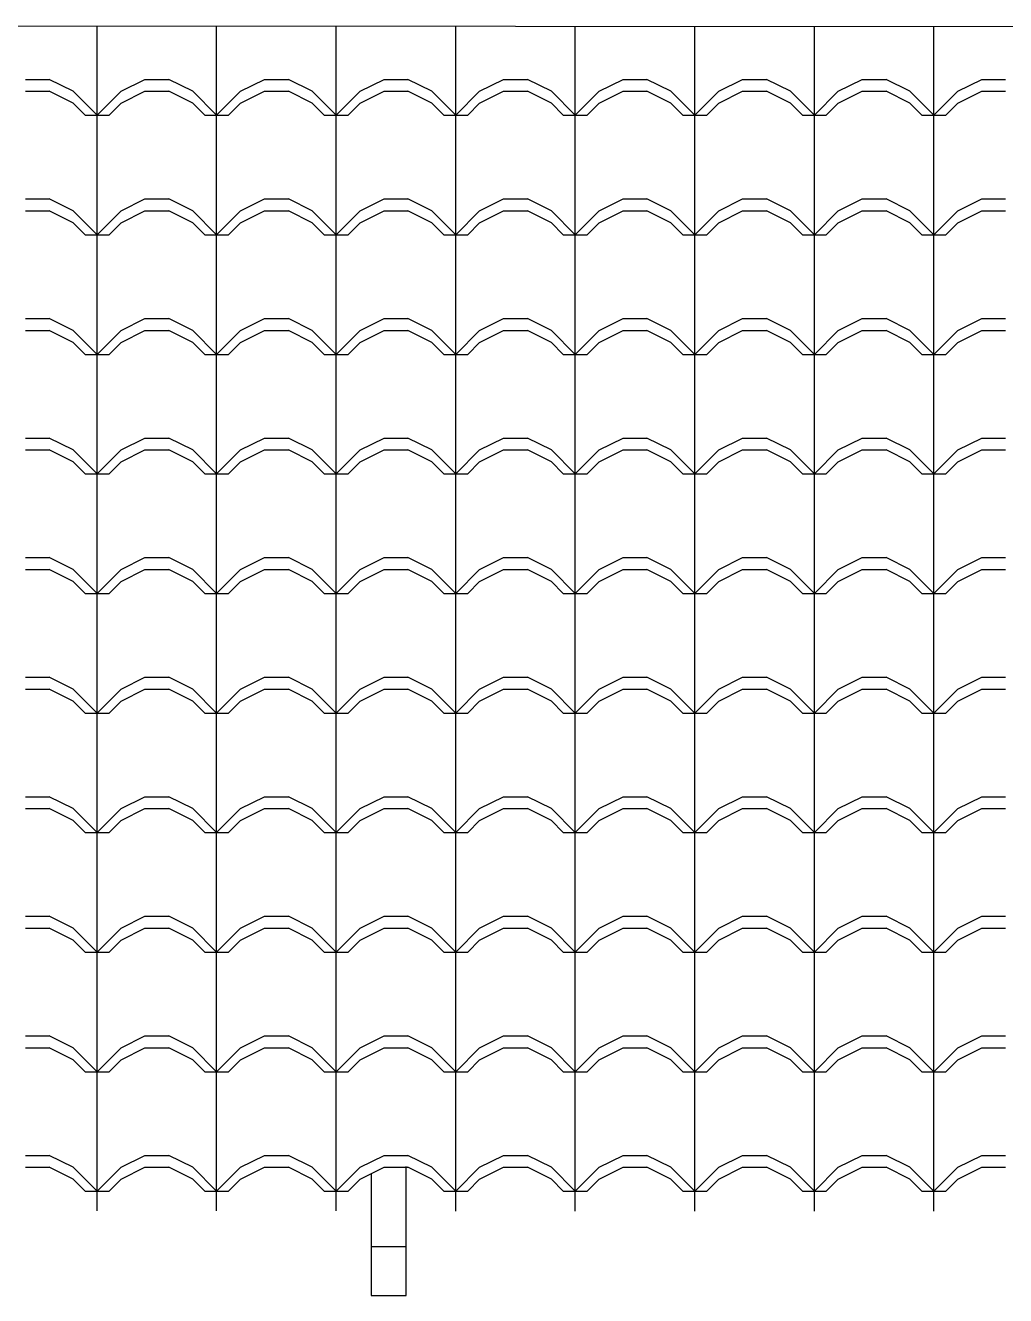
# Model space of a CAD drawing. Extents: x -6702 to 814, y 5971 to 8281.
# Drawn here: x -1442.5 to -1303.1, y 7928.7 to 8109.3 of the extents above; entities that cross this region are included whole.
import ezdxf

# ---------------------------------------------------------------- set-up
doc = ezdxf.new("R2010")
doc.units = 0
doc.header["$LTSCALE"] = 30
doc.header["$MEASUREMENT"] = 0
doc.layers.add('COTA', color=1, linetype='CONTINUOUS')
doc.layers.add('PAREDE', color=6, linetype='CONTINUOUS')

msp = doc.modelspace()

# ---------------------------------------------------------------- linework, layer by layer
at = {"layer": 'COTA'}
for p, q in [((-1158.742, 8109.016), (-1707.056, 8109.288)), ((-1432.28, 8096.517), (-1432.28, 8109.152)), ((-1415.28, 8096.517), (-1415.28, 8109.143)), ((-1398.28, 8096.517), (-1398.28, 8109.135)), ((-1381.28, 8096.517), (-1381.28, 8109.126)), ((-1364.28, 8096.517), (-1364.28, 8109.118)), ((-1347.28, 8096.517), (-1347.28, 8109.109)), ((-1330.28, 8096.517), (-1330.28, 8109.101)), ((-1313.28, 8096.517), (-1313.28, 8109.093)), ((-1442.48, 8101.617), (-1439.08, 8101.617)), ((-1435.68, 8099.917), (-1439.08, 8101.617)), ((-1428.88, 8099.917), (-1425.48, 8101.617)), ((-1425.48, 8101.617), (-1422.08, 8101.617)), ((-1418.68, 8099.917), (-1422.08, 8101.617)), ((-1411.88, 8099.917), (-1408.48, 8101.617)), ((-1408.48, 8101.617), (-1405.08, 8101.617)), ((-1401.68, 8099.917), (-1405.08, 8101.617)), ((-1394.88, 8099.917), (-1391.48, 8101.617)), ((-1391.48, 8101.617), (-1388.08, 8101.617)), ((-1384.68, 8099.917), (-1388.08, 8101.617)), ((-1377.88, 8099.917), (-1374.48, 8101.617)), ((-1374.48, 8101.617), (-1371.08, 8101.617)), ((-1367.68, 8099.917), (-1371.08, 8101.617)), ((-1360.88, 8099.917), (-1357.48, 8101.617)), ((-1357.48, 8101.617), (-1354.08, 8101.617)), ((-1350.68, 8099.917), (-1354.08, 8101.617)), ((-1343.88, 8099.917), (-1340.48, 8101.617)), ((-1340.48, 8101.617), (-1337.08, 8101.617)), ((-1333.68, 8099.917), (-1337.08, 8101.617)), ((-1326.88, 8099.917), (-1323.48, 8101.617)), ((-1323.48, 8101.617), (-1320.08, 8101.617)), ((-1316.68, 8099.917), (-1320.08, 8101.617)), ((-1309.88, 8099.917), (-1306.48, 8101.617)), ((-1306.48, 8101.617), (-1303.08, 8101.617)), ((-1442.48, 8099.917), (-1439.08, 8099.917)), ((-1435.68, 8098.217), (-1439.08, 8099.917)), ((-1432.28, 8096.517), (-1435.68, 8099.917)), ((-1432.28, 8096.517), (-1428.88, 8099.917)), ((-1428.88, 8098.217), (-1425.48, 8099.917)), ((-1425.48, 8099.917), (-1422.08, 8099.917)), ((-1418.68, 8098.217), (-1422.08, 8099.917)), ((-1415.28, 8096.517), (-1418.68, 8099.917)), ((-1415.28, 8096.517), (-1411.88, 8099.917)), ((-1411.88, 8098.217), (-1408.48, 8099.917)), ((-1408.48, 8099.917), (-1405.08, 8099.917)), ((-1401.68, 8098.217), (-1405.08, 8099.917)), ((-1398.28, 8096.517), (-1401.68, 8099.917)), ((-1398.28, 8096.517), (-1394.88, 8099.917)), ((-1394.88, 8098.217), (-1391.48, 8099.917)), ((-1391.48, 8099.917), (-1388.08, 8099.917)), ((-1384.68, 8098.217), (-1388.08, 8099.917)), ((-1381.28, 8096.517), (-1384.68, 8099.917)), ((-1381.28, 8096.517), (-1377.88, 8099.917)), ((-1377.88, 8098.217), (-1374.48, 8099.917)), ((-1374.48, 8099.917), (-1371.08, 8099.917)), ((-1367.68, 8098.217), (-1371.08, 8099.917)), ((-1364.28, 8096.517), (-1367.68, 8099.917)), ((-1364.28, 8096.517), (-1360.88, 8099.917)), ((-1360.88, 8098.217), (-1357.48, 8099.917)), ((-1357.48, 8099.917), (-1354.08, 8099.917)), ((-1350.68, 8098.217), (-1354.08, 8099.917)), ((-1347.28, 8096.517), (-1350.68, 8099.917)), ((-1347.28, 8096.517), (-1343.88, 8099.917)), ((-1343.88, 8098.217), (-1340.48, 8099.917)), ((-1340.48, 8099.917), (-1337.08, 8099.917)), ((-1333.68, 8098.217), (-1337.08, 8099.917)), ((-1330.28, 8096.517), (-1333.68, 8099.917)), ((-1330.28, 8096.517), (-1326.88, 8099.917)), ((-1326.88, 8098.217), (-1323.48, 8099.917)), ((-1323.48, 8099.917), (-1320.08, 8099.917)), ((-1316.68, 8098.217), (-1320.08, 8099.917)), ((-1313.28, 8096.517), (-1316.68, 8099.917)), ((-1313.28, 8096.517), (-1309.88, 8099.917)), ((-1309.88, 8098.217), (-1306.48, 8099.917)), ((-1306.48, 8099.917), (-1303.08, 8099.917)), ((-1433.98, 8096.517), (-1435.68, 8098.217)), ((-1430.58, 8096.517), (-1428.88, 8098.217)), ((-1416.98, 8096.517), (-1418.68, 8098.217)), ((-1413.58, 8096.517), (-1411.88, 8098.217)), ((-1399.98, 8096.517), (-1401.68, 8098.217)), ((-1396.58, 8096.517), (-1394.88, 8098.217)), ((-1382.98, 8096.517), (-1384.68, 8098.217)), ((-1379.58, 8096.517), (-1377.88, 8098.217)), ((-1365.98, 8096.517), (-1367.68, 8098.217)), ((-1362.58, 8096.517), (-1360.88, 8098.217)), ((-1348.98, 8096.517), (-1350.68, 8098.217)), ((-1345.58, 8096.517), (-1343.88, 8098.217)), ((-1331.98, 8096.517), (-1333.68, 8098.217)), ((-1328.58, 8096.517), (-1326.88, 8098.217)), ((-1314.98, 8096.517), (-1316.68, 8098.217)), ((-1311.58, 8096.517), (-1309.88, 8098.217)), ((-1433.98, 8096.517), (-1430.58, 8096.517)), ((-1432.28, 8079.517), (-1432.28, 8096.517)), ((-1416.98, 8096.517), (-1413.58, 8096.517)), ((-1415.28, 8079.517), (-1415.28, 8096.517)), ((-1399.98, 8096.517), (-1396.58, 8096.517)), ((-1398.28, 8079.517), (-1398.28, 8096.517)), ((-1382.98, 8096.517), (-1379.58, 8096.517)), ((-1381.28, 8079.517), (-1381.28, 8096.517)), ((-1365.98, 8096.517), (-1362.58, 8096.517)), ((-1364.28, 8079.517), (-1364.28, 8096.517)), ((-1348.98, 8096.517), (-1345.58, 8096.517)), ((-1347.28, 8079.517), (-1347.28, 8096.517)), ((-1331.98, 8096.517), (-1328.58, 8096.517)), ((-1330.28, 8079.517), (-1330.28, 8096.517)), ((-1314.98, 8096.517), (-1311.58, 8096.517)), ((-1313.28, 8079.517), (-1313.28, 8096.517)), ((-1442.48, 8084.617), (-1439.08, 8084.617)), ((-1435.68, 8082.917), (-1439.08, 8084.617)), ((-1428.88, 8082.917), (-1425.48, 8084.617)), ((-1425.48, 8084.617), (-1422.08, 8084.617)), ((-1418.68, 8082.917), (-1422.08, 8084.617)), ((-1411.88, 8082.917), (-1408.48, 8084.617)), ((-1408.48, 8084.617), (-1405.08, 8084.617)), ((-1401.68, 8082.917), (-1405.08, 8084.617)), ((-1394.88, 8082.917), (-1391.48, 8084.617)), ((-1391.48, 8084.617), (-1388.08, 8084.617)), ((-1384.68, 8082.917), (-1388.08, 8084.617)), ((-1377.88, 8082.917), (-1374.48, 8084.617)), ((-1374.48, 8084.617), (-1371.08, 8084.617)), ((-1367.68, 8082.917), (-1371.08, 8084.617)), ((-1360.88, 8082.917), (-1357.48, 8084.617)), ((-1357.48, 8084.617), (-1354.08, 8084.617)), ((-1350.68, 8082.917), (-1354.08, 8084.617)), ((-1343.88, 8082.917), (-1340.48, 8084.617)), ((-1340.48, 8084.617), (-1337.08, 8084.617)), ((-1333.68, 8082.917), (-1337.08, 8084.617)), ((-1326.88, 8082.917), (-1323.48, 8084.617)), ((-1323.48, 8084.617), (-1320.08, 8084.617)), ((-1316.68, 8082.917), (-1320.08, 8084.617)), ((-1309.88, 8082.917), (-1306.48, 8084.617)), ((-1306.48, 8084.617), (-1303.08, 8084.617)), ((-1442.48, 8082.917), (-1439.08, 8082.917)), ((-1435.68, 8081.217), (-1439.08, 8082.917)), ((-1432.28, 8079.517), (-1435.68, 8082.917)), ((-1432.28, 8079.517), (-1428.88, 8082.917)), ((-1428.88, 8081.217), (-1425.48, 8082.917)), ((-1425.48, 8082.917), (-1422.08, 8082.917)), ((-1418.68, 8081.217), (-1422.08, 8082.917)), ((-1415.28, 8079.517), (-1418.68, 8082.917)), ((-1415.28, 8079.517), (-1411.88, 8082.917)), ((-1411.88, 8081.217), (-1408.48, 8082.917)), ((-1408.48, 8082.917), (-1405.08, 8082.917)), ((-1401.68, 8081.217), (-1405.08, 8082.917)), ((-1398.28, 8079.517), (-1401.68, 8082.917)), ((-1398.28, 8079.517), (-1394.88, 8082.917)), ((-1394.88, 8081.217), (-1391.48, 8082.917)), ((-1391.48, 8082.917), (-1388.08, 8082.917)), ((-1384.68, 8081.217), (-1388.08, 8082.917)), ((-1381.28, 8079.517), (-1384.68, 8082.917)), ((-1381.28, 8079.517), (-1377.88, 8082.917)), ((-1377.88, 8081.217), (-1374.48, 8082.917)), ((-1374.48, 8082.917), (-1371.08, 8082.917)), ((-1367.68, 8081.217), (-1371.08, 8082.917)), ((-1364.28, 8079.517), (-1367.68, 8082.917)), ((-1364.28, 8079.517), (-1360.88, 8082.917)), ((-1360.88, 8081.217), (-1357.48, 8082.917)), ((-1357.48, 8082.917), (-1354.08, 8082.917)), ((-1350.68, 8081.217), (-1354.08, 8082.917)), ((-1347.28, 8079.517), (-1350.68, 8082.917)), ((-1347.28, 8079.517), (-1343.88, 8082.917)), ((-1343.88, 8081.217), (-1340.48, 8082.917)), ((-1340.48, 8082.917), (-1337.08, 8082.917)), ((-1333.68, 8081.217), (-1337.08, 8082.917)), ((-1330.28, 8079.517), (-1333.68, 8082.917)), ((-1330.28, 8079.517), (-1326.88, 8082.917)), ((-1326.88, 8081.217), (-1323.48, 8082.917)), ((-1323.48, 8082.917), (-1320.08, 8082.917)), ((-1316.68, 8081.217), (-1320.08, 8082.917)), ((-1313.28, 8079.517), (-1316.68, 8082.917)), ((-1313.28, 8079.517), (-1309.88, 8082.917)), ((-1309.88, 8081.217), (-1306.48, 8082.917)), ((-1306.48, 8082.917), (-1303.08, 8082.917)), ((-1433.98, 8079.517), (-1435.68, 8081.217)), ((-1430.58, 8079.517), (-1428.88, 8081.217)), ((-1416.98, 8079.517), (-1418.68, 8081.217)), ((-1413.58, 8079.517), (-1411.88, 8081.217)), ((-1399.98, 8079.517), (-1401.68, 8081.217)), ((-1396.58, 8079.517), (-1394.88, 8081.217)), ((-1382.98, 8079.517), (-1384.68, 8081.217)), ((-1379.58, 8079.517), (-1377.88, 8081.217)), ((-1365.98, 8079.517), (-1367.68, 8081.217)), ((-1362.58, 8079.517), (-1360.88, 8081.217)), ((-1348.98, 8079.517), (-1350.68, 8081.217)), ((-1345.58, 8079.517), (-1343.88, 8081.217)), ((-1331.98, 8079.517), (-1333.68, 8081.217)), ((-1328.58, 8079.517), (-1326.88, 8081.217)), ((-1314.98, 8079.517), (-1316.68, 8081.217)), ((-1311.58, 8079.517), (-1309.88, 8081.217)), ((-1433.98, 8079.517), (-1430.58, 8079.517)), ((-1432.28, 8062.517), (-1432.28, 8079.517)), ((-1416.98, 8079.517), (-1413.58, 8079.517)), ((-1415.28, 8062.517), (-1415.28, 8079.517)), ((-1399.98, 8079.517), (-1396.58, 8079.517)), ((-1398.28, 8062.517), (-1398.28, 8079.517)), ((-1382.98, 8079.517), (-1379.58, 8079.517)), ((-1381.28, 8062.517), (-1381.28, 8079.517)), ((-1365.98, 8079.517), (-1362.58, 8079.517)), ((-1364.28, 8062.517), (-1364.28, 8079.517)), ((-1348.98, 8079.517), (-1345.58, 8079.517)), ((-1347.28, 8062.517), (-1347.28, 8079.517)), ((-1331.98, 8079.517), (-1328.58, 8079.517)), ((-1330.28, 8062.517), (-1330.28, 8079.517)), ((-1314.98, 8079.517), (-1311.58, 8079.517)), ((-1313.28, 8062.517), (-1313.28, 8079.517)), ((-1442.48, 8067.617), (-1439.08, 8067.617)), ((-1435.68, 8065.917), (-1439.08, 8067.617)), ((-1428.88, 8065.917), (-1425.48, 8067.617)), ((-1425.48, 8067.617), (-1422.08, 8067.617)), ((-1418.68, 8065.917), (-1422.08, 8067.617)), ((-1411.88, 8065.917), (-1408.48, 8067.617)), ((-1408.48, 8067.617), (-1405.08, 8067.617)), ((-1401.68, 8065.917), (-1405.08, 8067.617)), ((-1394.88, 8065.917), (-1391.48, 8067.617)), ((-1391.48, 8067.617), (-1388.08, 8067.617)), ((-1384.68, 8065.917), (-1388.08, 8067.617)), ((-1377.88, 8065.917), (-1374.48, 8067.617)), ((-1374.48, 8067.617), (-1371.08, 8067.617)), ((-1367.68, 8065.917), (-1371.08, 8067.617)), ((-1360.88, 8065.917), (-1357.48, 8067.617)), ((-1357.48, 8067.617), (-1354.08, 8067.617)), ((-1350.68, 8065.917), (-1354.08, 8067.617)), ((-1343.88, 8065.917), (-1340.48, 8067.617)), ((-1340.48, 8067.617), (-1337.08, 8067.617)), ((-1333.68, 8065.917), (-1337.08, 8067.617)), ((-1326.88, 8065.917), (-1323.48, 8067.617)), ((-1323.48, 8067.617), (-1320.08, 8067.617)), ((-1316.68, 8065.917), (-1320.08, 8067.617)), ((-1309.88, 8065.917), (-1306.48, 8067.617)), ((-1306.48, 8067.617), (-1303.08, 8067.617)), ((-1442.48, 8065.917), (-1439.08, 8065.917)), ((-1435.68, 8064.217), (-1439.08, 8065.917)), ((-1432.28, 8062.517), (-1435.68, 8065.917)), ((-1432.28, 8062.517), (-1428.88, 8065.917)), ((-1428.88, 8064.217), (-1425.48, 8065.917)), ((-1425.48, 8065.917), (-1422.08, 8065.917)), ((-1418.68, 8064.217), (-1422.08, 8065.917)), ((-1415.28, 8062.517), (-1418.68, 8065.917)), ((-1415.28, 8062.517), (-1411.88, 8065.917)), ((-1411.88, 8064.217), (-1408.48, 8065.917)), ((-1408.48, 8065.917), (-1405.08, 8065.917)), ((-1401.68, 8064.217), (-1405.08, 8065.917)), ((-1398.28, 8062.517), (-1401.68, 8065.917)), ((-1398.28, 8062.517), (-1394.88, 8065.917)), ((-1394.88, 8064.217), (-1391.48, 8065.917)), ((-1391.48, 8065.917), (-1388.08, 8065.917)), ((-1384.68, 8064.217), (-1388.08, 8065.917)), ((-1381.28, 8062.517), (-1384.68, 8065.917)), ((-1381.28, 8062.517), (-1377.88, 8065.917)), ((-1377.88, 8064.217), (-1374.48, 8065.917)), ((-1374.48, 8065.917), (-1371.08, 8065.917)), ((-1367.68, 8064.217), (-1371.08, 8065.917)), ((-1364.28, 8062.517), (-1367.68, 8065.917)), ((-1364.28, 8062.517), (-1360.88, 8065.917)), ((-1360.88, 8064.217), (-1357.48, 8065.917)), ((-1357.48, 8065.917), (-1354.08, 8065.917)), ((-1350.68, 8064.217), (-1354.08, 8065.917)), ((-1347.28, 8062.517), (-1350.68, 8065.917)), ((-1347.28, 8062.517), (-1343.88, 8065.917)), ((-1343.88, 8064.217), (-1340.48, 8065.917)), ((-1340.48, 8065.917), (-1337.08, 8065.917)), ((-1333.68, 8064.217), (-1337.08, 8065.917)), ((-1330.28, 8062.517), (-1333.68, 8065.917)), ((-1330.28, 8062.517), (-1326.88, 8065.917)), ((-1326.88, 8064.217), (-1323.48, 8065.917)), ((-1323.48, 8065.917), (-1320.08, 8065.917)), ((-1316.68, 8064.217), (-1320.08, 8065.917)), ((-1313.28, 8062.517), (-1316.68, 8065.917)), ((-1313.28, 8062.517), (-1309.88, 8065.917)), ((-1309.88, 8064.217), (-1306.48, 8065.917)), ((-1306.48, 8065.917), (-1303.08, 8065.917)), ((-1433.98, 8062.517), (-1435.68, 8064.217)), ((-1433.98, 8062.517), (-1430.58, 8062.517)), ((-1432.28, 8045.517), (-1432.28, 8062.517)), ((-1430.58, 8062.517), (-1428.88, 8064.217)), ((-1416.98, 8062.517), (-1418.68, 8064.217)), ((-1416.98, 8062.517), (-1413.58, 8062.517)), ((-1415.28, 8045.517), (-1415.28, 8062.517)), ((-1413.58, 8062.517), (-1411.88, 8064.217)), ((-1399.98, 8062.517), (-1401.68, 8064.217)), ((-1399.98, 8062.517), (-1396.58, 8062.517)), ((-1398.28, 8045.517), (-1398.28, 8062.517)), ((-1396.58, 8062.517), (-1394.88, 8064.217)), ((-1382.98, 8062.517), (-1384.68, 8064.217)), ((-1382.98, 8062.517), (-1379.58, 8062.517)), ((-1381.28, 8045.517), (-1381.28, 8062.517)), ((-1379.58, 8062.517), (-1377.88, 8064.217)), ((-1365.98, 8062.517), (-1367.68, 8064.217)), ((-1365.98, 8062.517), (-1362.58, 8062.517)), ((-1364.28, 8045.517), (-1364.28, 8062.517)), ((-1362.58, 8062.517), (-1360.88, 8064.217)), ((-1348.98, 8062.517), (-1350.68, 8064.217)), ((-1348.98, 8062.517), (-1345.58, 8062.517)), ((-1347.28, 8045.517), (-1347.28, 8062.517)), ((-1345.58, 8062.517), (-1343.88, 8064.217)), ((-1331.98, 8062.517), (-1333.68, 8064.217)), ((-1331.98, 8062.517), (-1328.58, 8062.517)), ((-1330.28, 8045.517), (-1330.28, 8062.517)), ((-1328.58, 8062.517), (-1326.88, 8064.217)), ((-1314.98, 8062.517), (-1316.68, 8064.217)), ((-1314.98, 8062.517), (-1311.58, 8062.517)), ((-1313.28, 8045.517), (-1313.28, 8062.517)), ((-1311.58, 8062.517), (-1309.88, 8064.217)), ((-1442.48, 8050.617), (-1439.08, 8050.617)), ((-1435.68, 8048.917), (-1439.08, 8050.617)), ((-1428.88, 8048.917), (-1425.48, 8050.617)), ((-1425.48, 8050.617), (-1422.08, 8050.617)), ((-1418.68, 8048.917), (-1422.08, 8050.617)), ((-1411.88, 8048.917), (-1408.48, 8050.617)), ((-1408.48, 8050.617), (-1405.08, 8050.617)), ((-1401.68, 8048.917), (-1405.08, 8050.617)), ((-1394.88, 8048.917), (-1391.48, 8050.617)), ((-1391.48, 8050.617), (-1388.08, 8050.617)), ((-1384.68, 8048.917), (-1388.08, 8050.617)), ((-1377.88, 8048.917), (-1374.48, 8050.617)), ((-1374.48, 8050.617), (-1371.08, 8050.617)), ((-1367.68, 8048.917), (-1371.08, 8050.617)), ((-1360.88, 8048.917), (-1357.48, 8050.617)), ((-1357.48, 8050.617), (-1354.08, 8050.617)), ((-1350.68, 8048.917), (-1354.08, 8050.617)), ((-1343.88, 8048.917), (-1340.48, 8050.617)), ((-1340.48, 8050.617), (-1337.08, 8050.617)), ((-1333.68, 8048.917), (-1337.08, 8050.617)), ((-1326.88, 8048.917), (-1323.48, 8050.617)), ((-1323.48, 8050.617), (-1320.08, 8050.617)), ((-1316.68, 8048.917), (-1320.08, 8050.617)), ((-1309.88, 8048.917), (-1306.48, 8050.617)), ((-1306.48, 8050.617), (-1303.08, 8050.617)), ((-1442.48, 8048.917), (-1439.08, 8048.917)), ((-1435.68, 8047.217), (-1439.08, 8048.917)), ((-1432.28, 8045.517), (-1435.68, 8048.917)), ((-1432.28, 8045.517), (-1428.88, 8048.917)), ((-1428.88, 8047.217), (-1425.48, 8048.917)), ((-1425.48, 8048.917), (-1422.08, 8048.917)), ((-1418.68, 8047.217), (-1422.08, 8048.917)), ((-1415.28, 8045.517), (-1418.68, 8048.917)), ((-1415.28, 8045.517), (-1411.88, 8048.917)), ((-1411.88, 8047.217), (-1408.48, 8048.917)), ((-1408.48, 8048.917), (-1405.08, 8048.917)), ((-1401.68, 8047.217), (-1405.08, 8048.917)), ((-1398.28, 8045.517), (-1401.68, 8048.917)), ((-1398.28, 8045.517), (-1394.88, 8048.917)), ((-1394.88, 8047.217), (-1391.48, 8048.917)), ((-1391.48, 8048.917), (-1388.08, 8048.917)), ((-1384.68, 8047.217), (-1388.08, 8048.917)), ((-1381.28, 8045.517), (-1384.68, 8048.917)), ((-1381.28, 8045.517), (-1377.88, 8048.917)), ((-1377.88, 8047.217), (-1374.48, 8048.917)), ((-1374.48, 8048.917), (-1371.08, 8048.917)), ((-1367.68, 8047.217), (-1371.08, 8048.917)), ((-1364.28, 8045.517), (-1367.68, 8048.917)), ((-1364.28, 8045.517), (-1360.88, 8048.917)), ((-1360.88, 8047.217), (-1357.48, 8048.917)), ((-1357.48, 8048.917), (-1354.08, 8048.917)), ((-1350.68, 8047.217), (-1354.08, 8048.917)), ((-1347.28, 8045.517), (-1350.68, 8048.917)), ((-1347.28, 8045.517), (-1343.88, 8048.917)), ((-1343.88, 8047.217), (-1340.48, 8048.917)), ((-1340.48, 8048.917), (-1337.08, 8048.917)), ((-1333.68, 8047.217), (-1337.08, 8048.917)), ((-1330.28, 8045.517), (-1333.68, 8048.917)), ((-1330.28, 8045.517), (-1326.88, 8048.917)), ((-1326.88, 8047.217), (-1323.48, 8048.917)), ((-1323.48, 8048.917), (-1320.08, 8048.917)), ((-1316.68, 8047.217), (-1320.08, 8048.917)), ((-1313.28, 8045.517), (-1316.68, 8048.917)), ((-1313.28, 8045.517), (-1309.88, 8048.917)), ((-1309.88, 8047.217), (-1306.48, 8048.917)), ((-1306.48, 8048.917), (-1303.08, 8048.917)), ((-1433.98, 8045.517), (-1435.68, 8047.217)), ((-1430.58, 8045.517), (-1428.88, 8047.217)), ((-1416.98, 8045.517), (-1418.68, 8047.217)), ((-1413.58, 8045.517), (-1411.88, 8047.217)), ((-1399.98, 8045.517), (-1401.68, 8047.217)), ((-1396.58, 8045.517), (-1394.88, 8047.217)), ((-1382.98, 8045.517), (-1384.68, 8047.217)), ((-1379.58, 8045.517), (-1377.88, 8047.217)), ((-1365.98, 8045.517), (-1367.68, 8047.217)), ((-1362.58, 8045.517), (-1360.88, 8047.217)), ((-1348.98, 8045.517), (-1350.68, 8047.217)), ((-1345.58, 8045.517), (-1343.88, 8047.217)), ((-1331.98, 8045.517), (-1333.68, 8047.217)), ((-1328.58, 8045.517), (-1326.88, 8047.217)), ((-1314.98, 8045.517), (-1316.68, 8047.217)), ((-1311.58, 8045.517), (-1309.88, 8047.217)), ((-1433.98, 8045.517), (-1430.58, 8045.517)), ((-1432.28, 8028.517), (-1432.28, 8045.517)), ((-1416.98, 8045.517), (-1413.58, 8045.517)), ((-1415.28, 8028.517), (-1415.28, 8045.517)), ((-1399.98, 8045.517), (-1396.58, 8045.517)), ((-1398.28, 8028.517), (-1398.28, 8045.517)), ((-1382.98, 8045.517), (-1379.58, 8045.517)), ((-1381.28, 8028.517), (-1381.28, 8045.517)), ((-1365.98, 8045.517), (-1362.58, 8045.517)), ((-1364.28, 8028.517), (-1364.28, 8045.517)), ((-1348.98, 8045.517), (-1345.58, 8045.517)), ((-1347.28, 8028.517), (-1347.28, 8045.517)), ((-1331.98, 8045.517), (-1328.58, 8045.517)), ((-1330.28, 8028.517), (-1330.28, 8045.517)), ((-1314.98, 8045.517), (-1311.58, 8045.517)), ((-1313.28, 8028.517), (-1313.28, 8045.517)), ((-1442.48, 8033.617), (-1439.08, 8033.617)), ((-1435.68, 8031.917), (-1439.08, 8033.617)), ((-1428.88, 8031.917), (-1425.48, 8033.617)), ((-1425.48, 8033.617), (-1422.08, 8033.617)), ((-1418.68, 8031.917), (-1422.08, 8033.617)), ((-1411.88, 8031.917), (-1408.48, 8033.617)), ((-1408.48, 8033.617), (-1405.08, 8033.617)), ((-1401.68, 8031.917), (-1405.08, 8033.617)), ((-1394.88, 8031.917), (-1391.48, 8033.617)), ((-1391.48, 8033.617), (-1388.08, 8033.617)), ((-1384.68, 8031.917), (-1388.08, 8033.617)), ((-1377.88, 8031.917), (-1374.48, 8033.617)), ((-1374.48, 8033.617), (-1371.08, 8033.617)), ((-1367.68, 8031.917), (-1371.08, 8033.617)), ((-1360.88, 8031.917), (-1357.48, 8033.617)), ((-1357.48, 8033.617), (-1354.08, 8033.617)), ((-1350.68, 8031.917), (-1354.08, 8033.617)), ((-1343.88, 8031.917), (-1340.48, 8033.617)), ((-1340.48, 8033.617), (-1337.08, 8033.617)), ((-1333.68, 8031.917), (-1337.08, 8033.617)), ((-1326.88, 8031.917), (-1323.48, 8033.617)), ((-1323.48, 8033.617), (-1320.08, 8033.617)), ((-1316.68, 8031.917), (-1320.08, 8033.617)), ((-1309.88, 8031.917), (-1306.48, 8033.617)), ((-1306.48, 8033.617), (-1303.08, 8033.617)), ((-1442.48, 8031.917), (-1439.08, 8031.917)), ((-1435.68, 8030.217), (-1439.08, 8031.917)), ((-1432.28, 8028.517), (-1435.68, 8031.917)), ((-1432.28, 8028.517), (-1428.88, 8031.917)), ((-1428.88, 8030.217), (-1425.48, 8031.917)), ((-1425.48, 8031.917), (-1422.08, 8031.917)), ((-1418.68, 8030.217), (-1422.08, 8031.917)), ((-1415.28, 8028.517), (-1418.68, 8031.917)), ((-1415.28, 8028.517), (-1411.88, 8031.917)), ((-1411.88, 8030.217), (-1408.48, 8031.917)), ((-1408.48, 8031.917), (-1405.08, 8031.917)), ((-1401.68, 8030.217), (-1405.08, 8031.917)), ((-1398.28, 8028.517), (-1401.68, 8031.917)), ((-1398.28, 8028.517), (-1394.88, 8031.917)), ((-1394.88, 8030.217), (-1391.48, 8031.917)), ((-1391.48, 8031.917), (-1388.08, 8031.917)), ((-1384.68, 8030.217), (-1388.08, 8031.917)), ((-1381.28, 8028.517), (-1384.68, 8031.917)), ((-1381.28, 8028.517), (-1377.88, 8031.917)), ((-1377.88, 8030.217), (-1374.48, 8031.917)), ((-1374.48, 8031.917), (-1371.08, 8031.917)), ((-1367.68, 8030.217), (-1371.08, 8031.917)), ((-1364.28, 8028.517), (-1367.68, 8031.917)), ((-1364.28, 8028.517), (-1360.88, 8031.917)), ((-1360.88, 8030.217), (-1357.48, 8031.917)), ((-1357.48, 8031.917), (-1354.08, 8031.917)), ((-1350.68, 8030.217), (-1354.08, 8031.917)), ((-1347.28, 8028.517), (-1350.68, 8031.917)), ((-1347.28, 8028.517), (-1343.88, 8031.917)), ((-1343.88, 8030.217), (-1340.48, 8031.917)), ((-1340.48, 8031.917), (-1337.08, 8031.917)), ((-1333.68, 8030.217), (-1337.08, 8031.917)), ((-1330.28, 8028.517), (-1333.68, 8031.917)), ((-1330.28, 8028.517), (-1326.88, 8031.917)), ((-1326.88, 8030.217), (-1323.48, 8031.917)), ((-1323.48, 8031.917), (-1320.08, 8031.917)), ((-1316.68, 8030.217), (-1320.08, 8031.917)), ((-1313.28, 8028.517), (-1316.68, 8031.917)), ((-1313.28, 8028.517), (-1309.88, 8031.917)), ((-1309.88, 8030.217), (-1306.48, 8031.917)), ((-1306.48, 8031.917), (-1303.08, 8031.917)), ((-1433.98, 8028.517), (-1435.68, 8030.217)), ((-1430.58, 8028.517), (-1428.88, 8030.217)), ((-1416.98, 8028.517), (-1418.68, 8030.217)), ((-1413.58, 8028.517), (-1411.88, 8030.217)), ((-1399.98, 8028.517), (-1401.68, 8030.217)), ((-1396.58, 8028.517), (-1394.88, 8030.217)), ((-1382.98, 8028.517), (-1384.68, 8030.217)), ((-1379.58, 8028.517), (-1377.88, 8030.217)), ((-1365.98, 8028.517), (-1367.68, 8030.217)), ((-1362.58, 8028.517), (-1360.88, 8030.217)), ((-1348.98, 8028.517), (-1350.68, 8030.217)), ((-1345.58, 8028.517), (-1343.88, 8030.217)), ((-1331.98, 8028.517), (-1333.68, 8030.217)), ((-1328.58, 8028.517), (-1326.88, 8030.217)), ((-1314.98, 8028.517), (-1316.68, 8030.217)), ((-1311.58, 8028.517), (-1309.88, 8030.217)), ((-1433.98, 8028.517), (-1430.58, 8028.517)), ((-1432.28, 8011.517), (-1432.28, 8028.517)), ((-1416.98, 8028.517), (-1413.58, 8028.517)), ((-1415.28, 8011.517), (-1415.28, 8028.517)), ((-1399.98, 8028.517), (-1396.58, 8028.517)), ((-1398.28, 8011.517), (-1398.28, 8028.517)), ((-1382.98, 8028.517), (-1379.58, 8028.517)), ((-1381.28, 8011.517), (-1381.28, 8028.517)), ((-1365.98, 8028.517), (-1362.58, 8028.517)), ((-1364.28, 8011.517), (-1364.28, 8028.517)), ((-1348.98, 8028.517), (-1345.58, 8028.517)), ((-1347.28, 8011.517), (-1347.28, 8028.517)), ((-1331.98, 8028.517), (-1328.58, 8028.517)), ((-1330.28, 8011.517), (-1330.28, 8028.517)), ((-1314.98, 8028.517), (-1311.58, 8028.517)), ((-1313.28, 8011.517), (-1313.28, 8028.517)), ((-1442.48, 8016.617), (-1439.08, 8016.617)), ((-1435.68, 8014.917), (-1439.08, 8016.617)), ((-1428.88, 8014.917), (-1425.48, 8016.617)), ((-1425.48, 8016.617), (-1422.08, 8016.617)), ((-1418.68, 8014.917), (-1422.08, 8016.617)), ((-1411.88, 8014.917), (-1408.48, 8016.617)), ((-1408.48, 8016.617), (-1405.08, 8016.617)), ((-1401.68, 8014.917), (-1405.08, 8016.617)), ((-1394.88, 8014.917), (-1391.48, 8016.617)), ((-1391.48, 8016.617), (-1388.08, 8016.617)), ((-1384.68, 8014.917), (-1388.08, 8016.617)), ((-1377.88, 8014.917), (-1374.48, 8016.617)), ((-1374.48, 8016.617), (-1371.08, 8016.617)), ((-1367.68, 8014.917), (-1371.08, 8016.617)), ((-1360.88, 8014.917), (-1357.48, 8016.617)), ((-1357.48, 8016.617), (-1354.08, 8016.617)), ((-1350.68, 8014.917), (-1354.08, 8016.617)), ((-1343.88, 8014.917), (-1340.48, 8016.617)), ((-1340.48, 8016.617), (-1337.08, 8016.617)), ((-1333.68, 8014.917), (-1337.08, 8016.617)), ((-1326.88, 8014.917), (-1323.48, 8016.617)), ((-1323.48, 8016.617), (-1320.08, 8016.617)), ((-1316.68, 8014.917), (-1320.08, 8016.617)), ((-1309.88, 8014.917), (-1306.48, 8016.617)), ((-1306.48, 8016.617), (-1303.08, 8016.617)), ((-1442.48, 8014.917), (-1439.08, 8014.917)), ((-1435.68, 8013.217), (-1439.08, 8014.917)), ((-1432.28, 8011.517), (-1435.68, 8014.917)), ((-1432.28, 8011.517), (-1428.88, 8014.917)), ((-1428.88, 8013.217), (-1425.48, 8014.917)), ((-1425.48, 8014.917), (-1422.08, 8014.917)), ((-1418.68, 8013.217), (-1422.08, 8014.917)), ((-1415.28, 8011.517), (-1418.68, 8014.917)), ((-1415.28, 8011.517), (-1411.88, 8014.917)), ((-1411.88, 8013.217), (-1408.48, 8014.917)), ((-1408.48, 8014.917), (-1405.08, 8014.917)), ((-1401.68, 8013.217), (-1405.08, 8014.917)), ((-1398.28, 8011.517), (-1401.68, 8014.917)), ((-1398.28, 8011.517), (-1394.88, 8014.917)), ((-1394.88, 8013.217), (-1391.48, 8014.917)), ((-1391.48, 8014.917), (-1388.08, 8014.917)), ((-1384.68, 8013.217), (-1388.08, 8014.917)), ((-1381.28, 8011.517), (-1384.68, 8014.917)), ((-1381.28, 8011.517), (-1377.88, 8014.917)), ((-1377.88, 8013.217), (-1374.48, 8014.917)), ((-1374.48, 8014.917), (-1371.08, 8014.917)), ((-1367.68, 8013.217), (-1371.08, 8014.917)), ((-1364.28, 8011.517), (-1367.68, 8014.917)), ((-1364.28, 8011.517), (-1360.88, 8014.917)), ((-1360.88, 8013.217), (-1357.48, 8014.917)), ((-1357.48, 8014.917), (-1354.08, 8014.917)), ((-1350.68, 8013.217), (-1354.08, 8014.917)), ((-1347.28, 8011.517), (-1350.68, 8014.917)), ((-1347.28, 8011.517), (-1343.88, 8014.917)), ((-1343.88, 8013.217), (-1340.48, 8014.917)), ((-1340.48, 8014.917), (-1337.08, 8014.917)), ((-1333.68, 8013.217), (-1337.08, 8014.917)), ((-1330.28, 8011.517), (-1333.68, 8014.917)), ((-1330.28, 8011.517), (-1326.88, 8014.917)), ((-1326.88, 8013.217), (-1323.48, 8014.917)), ((-1323.48, 8014.917), (-1320.08, 8014.917)), ((-1316.68, 8013.217), (-1320.08, 8014.917)), ((-1313.28, 8011.517), (-1316.68, 8014.917)), ((-1313.28, 8011.517), (-1309.88, 8014.917)), ((-1309.88, 8013.217), (-1306.48, 8014.917)), ((-1306.48, 8014.917), (-1303.08, 8014.917)), ((-1433.98, 8011.517), (-1435.68, 8013.217)), ((-1430.58, 8011.517), (-1428.88, 8013.217)), ((-1416.98, 8011.517), (-1418.68, 8013.217)), ((-1413.58, 8011.517), (-1411.88, 8013.217)), ((-1399.98, 8011.517), (-1401.68, 8013.217)), ((-1396.58, 8011.517), (-1394.88, 8013.217)), ((-1382.98, 8011.517), (-1384.68, 8013.217)), ((-1379.58, 8011.517), (-1377.88, 8013.217)), ((-1365.98, 8011.517), (-1367.68, 8013.217)), ((-1362.58, 8011.517), (-1360.88, 8013.217)), ((-1348.98, 8011.517), (-1350.68, 8013.217)), ((-1345.58, 8011.517), (-1343.88, 8013.217)), ((-1331.98, 8011.517), (-1333.68, 8013.217)), ((-1328.58, 8011.517), (-1326.88, 8013.217)), ((-1314.98, 8011.517), (-1316.68, 8013.217)), ((-1311.58, 8011.517), (-1309.88, 8013.217)), ((-1433.98, 8011.517), (-1430.58, 8011.517)), ((-1432.28, 7994.517), (-1432.28, 8011.517)), ((-1416.98, 8011.517), (-1413.58, 8011.517)), ((-1415.28, 7994.517), (-1415.28, 8011.517)), ((-1399.98, 8011.517), (-1396.58, 8011.517)), ((-1398.28, 7994.517), (-1398.28, 8011.517)), ((-1382.98, 8011.517), (-1379.58, 8011.517)), ((-1381.28, 7994.517), (-1381.28, 8011.517)), ((-1365.98, 8011.517), (-1362.58, 8011.517)), ((-1364.28, 7994.517), (-1364.28, 8011.517)), ((-1348.98, 8011.517), (-1345.58, 8011.517)), ((-1347.28, 7994.517), (-1347.28, 8011.517)), ((-1331.98, 8011.517), (-1328.58, 8011.517)), ((-1330.28, 7994.517), (-1330.28, 8011.517)), ((-1314.98, 8011.517), (-1311.58, 8011.517)), ((-1313.28, 7994.517), (-1313.28, 8011.517)), ((-1442.48, 7999.617), (-1439.08, 7999.617)), ((-1435.68, 7997.917), (-1439.08, 7999.617)), ((-1428.88, 7997.917), (-1425.48, 7999.617)), ((-1425.48, 7999.617), (-1422.08, 7999.617)), ((-1418.68, 7997.917), (-1422.08, 7999.617)), ((-1411.88, 7997.917), (-1408.48, 7999.617)), ((-1408.48, 7999.617), (-1405.08, 7999.617)), ((-1401.68, 7997.917), (-1405.08, 7999.617)), ((-1394.88, 7997.917), (-1391.48, 7999.617)), ((-1391.48, 7999.617), (-1388.08, 7999.617)), ((-1384.68, 7997.917), (-1388.08, 7999.617)), ((-1377.88, 7997.917), (-1374.48, 7999.617)), ((-1374.48, 7999.617), (-1371.08, 7999.617)), ((-1367.68, 7997.917), (-1371.08, 7999.617)), ((-1360.88, 7997.917), (-1357.48, 7999.617)), ((-1357.48, 7999.617), (-1354.08, 7999.617)), ((-1350.68, 7997.917), (-1354.08, 7999.617)), ((-1343.88, 7997.917), (-1340.48, 7999.617)), ((-1340.48, 7999.617), (-1337.08, 7999.617)), ((-1333.68, 7997.917), (-1337.08, 7999.617)), ((-1326.88, 7997.917), (-1323.48, 7999.617)), ((-1323.48, 7999.617), (-1320.08, 7999.617)), ((-1316.68, 7997.917), (-1320.08, 7999.617)), ((-1309.88, 7997.917), (-1306.48, 7999.617)), ((-1306.48, 7999.617), (-1303.08, 7999.617)), ((-1442.48, 7997.917), (-1439.08, 7997.917)), ((-1435.68, 7996.217), (-1439.08, 7997.917)), ((-1432.28, 7994.517), (-1435.68, 7997.917)), ((-1432.28, 7994.517), (-1428.88, 7997.917)), ((-1428.88, 7996.217), (-1425.48, 7997.917)), ((-1425.48, 7997.917), (-1422.08, 7997.917)), ((-1418.68, 7996.217), (-1422.08, 7997.917)), ((-1415.28, 7994.517), (-1418.68, 7997.917)), ((-1415.28, 7994.517), (-1411.88, 7997.917)), ((-1411.88, 7996.217), (-1408.48, 7997.917)), ((-1408.48, 7997.917), (-1405.08, 7997.917)), ((-1401.68, 7996.217), (-1405.08, 7997.917)), ((-1398.28, 7994.517), (-1401.68, 7997.917)), ((-1398.28, 7994.517), (-1394.88, 7997.917)), ((-1394.88, 7996.217), (-1391.48, 7997.917)), ((-1391.48, 7997.917), (-1388.08, 7997.917)), ((-1384.68, 7996.217), (-1388.08, 7997.917)), ((-1381.28, 7994.517), (-1384.68, 7997.917)), ((-1381.28, 7994.517), (-1377.88, 7997.917)), ((-1377.88, 7996.217), (-1374.48, 7997.917)), ((-1374.48, 7997.917), (-1371.08, 7997.917)), ((-1367.68, 7996.217), (-1371.08, 7997.917)), ((-1364.28, 7994.517), (-1367.68, 7997.917)), ((-1364.28, 7994.517), (-1360.88, 7997.917)), ((-1360.88, 7996.217), (-1357.48, 7997.917)), ((-1357.48, 7997.917), (-1354.08, 7997.917)), ((-1350.68, 7996.217), (-1354.08, 7997.917)), ((-1347.28, 7994.517), (-1350.68, 7997.917)), ((-1347.28, 7994.517), (-1343.88, 7997.917)), ((-1343.88, 7996.217), (-1340.48, 7997.917)), ((-1340.48, 7997.917), (-1337.08, 7997.917)), ((-1333.68, 7996.217), (-1337.08, 7997.917)), ((-1330.28, 7994.517), (-1333.68, 7997.917)), ((-1330.28, 7994.517), (-1326.88, 7997.917)), ((-1326.88, 7996.217), (-1323.48, 7997.917)), ((-1323.48, 7997.917), (-1320.08, 7997.917)), ((-1316.68, 7996.217), (-1320.08, 7997.917)), ((-1313.28, 7994.517), (-1316.68, 7997.917)), ((-1313.28, 7994.517), (-1309.88, 7997.917)), ((-1309.88, 7996.217), (-1306.48, 7997.917)), ((-1306.48, 7997.917), (-1303.08, 7997.917)), ((-1433.98, 7994.517), (-1435.68, 7996.217)), ((-1430.58, 7994.517), (-1428.88, 7996.217)), ((-1416.98, 7994.517), (-1418.68, 7996.217)), ((-1413.58, 7994.517), (-1411.88, 7996.217)), ((-1399.98, 7994.517), (-1401.68, 7996.217)), ((-1396.58, 7994.517), (-1394.88, 7996.217)), ((-1382.98, 7994.517), (-1384.68, 7996.217)), ((-1379.58, 7994.517), (-1377.88, 7996.217)), ((-1365.98, 7994.517), (-1367.68, 7996.217)), ((-1362.58, 7994.517), (-1360.88, 7996.217)), ((-1348.98, 7994.517), (-1350.68, 7996.217)), ((-1345.58, 7994.517), (-1343.88, 7996.217)), ((-1331.98, 7994.517), (-1333.68, 7996.217)), ((-1328.58, 7994.517), (-1326.88, 7996.217)), ((-1314.98, 7994.517), (-1316.68, 7996.217)), ((-1311.58, 7994.517), (-1309.88, 7996.217)), ((-1433.98, 7994.517), (-1430.58, 7994.517)), ((-1432.28, 7977.517), (-1432.28, 7994.517)), ((-1416.98, 7994.517), (-1413.58, 7994.517)), ((-1415.28, 7977.517), (-1415.28, 7994.517)), ((-1399.98, 7994.517), (-1396.58, 7994.517)), ((-1398.28, 7977.517), (-1398.28, 7994.517)), ((-1382.98, 7994.517), (-1379.58, 7994.517)), ((-1381.28, 7977.517), (-1381.28, 7994.517)), ((-1365.98, 7994.517), (-1362.58, 7994.517)), ((-1364.28, 7977.517), (-1364.28, 7994.517)), ((-1348.98, 7994.517), (-1345.58, 7994.517)), ((-1347.28, 7977.517), (-1347.28, 7994.517)), ((-1331.98, 7994.517), (-1328.58, 7994.517)), ((-1330.28, 7977.517), (-1330.28, 7994.517)), ((-1314.98, 7994.517), (-1311.58, 7994.517)), ((-1313.28, 7977.517), (-1313.28, 7994.517)), ((-1442.48, 7982.617), (-1439.08, 7982.617)), ((-1435.68, 7980.917), (-1439.08, 7982.617)), ((-1428.88, 7980.917), (-1425.48, 7982.617)), ((-1425.48, 7982.617), (-1422.08, 7982.617)), ((-1418.68, 7980.917), (-1422.08, 7982.617)), ((-1411.88, 7980.917), (-1408.48, 7982.617)), ((-1408.48, 7982.617), (-1405.08, 7982.617)), ((-1401.68, 7980.917), (-1405.08, 7982.617)), ((-1394.88, 7980.917), (-1391.48, 7982.617)), ((-1391.48, 7982.617), (-1388.08, 7982.617)), ((-1384.68, 7980.917), (-1388.08, 7982.617)), ((-1377.88, 7980.917), (-1374.48, 7982.617)), ((-1374.48, 7982.617), (-1371.08, 7982.617)), ((-1367.68, 7980.917), (-1371.08, 7982.617)), ((-1360.88, 7980.917), (-1357.48, 7982.617)), ((-1357.48, 7982.617), (-1354.08, 7982.617)), ((-1350.68, 7980.917), (-1354.08, 7982.617)), ((-1343.88, 7980.917), (-1340.48, 7982.617)), ((-1340.48, 7982.617), (-1337.08, 7982.617)), ((-1333.68, 7980.917), (-1337.08, 7982.617)), ((-1326.88, 7980.917), (-1323.48, 7982.617)), ((-1323.48, 7982.617), (-1320.08, 7982.617)), ((-1316.68, 7980.917), (-1320.08, 7982.617)), ((-1309.88, 7980.917), (-1306.48, 7982.617)), ((-1306.48, 7982.617), (-1303.08, 7982.617)), ((-1442.48, 7980.917), (-1439.08, 7980.917)), ((-1435.68, 7979.217), (-1439.08, 7980.917)), ((-1432.28, 7977.517), (-1435.68, 7980.917)), ((-1432.28, 7977.517), (-1428.88, 7980.917)), ((-1428.88, 7979.217), (-1425.48, 7980.917)), ((-1425.48, 7980.917), (-1422.08, 7980.917)), ((-1418.68, 7979.217), (-1422.08, 7980.917)), ((-1415.28, 7977.517), (-1418.68, 7980.917)), ((-1415.28, 7977.517), (-1411.88, 7980.917)), ((-1411.88, 7979.217), (-1408.48, 7980.917)), ((-1408.48, 7980.917), (-1405.08, 7980.917)), ((-1401.68, 7979.217), (-1405.08, 7980.917)), ((-1398.28, 7977.517), (-1401.68, 7980.917)), ((-1398.28, 7977.517), (-1394.88, 7980.917)), ((-1394.88, 7979.217), (-1391.48, 7980.917)), ((-1391.48, 7980.917), (-1388.08, 7980.917)), ((-1384.68, 7979.217), (-1388.08, 7980.917)), ((-1381.28, 7977.517), (-1384.68, 7980.917)), ((-1381.28, 7977.517), (-1377.88, 7980.917)), ((-1377.88, 7979.217), (-1374.48, 7980.917)), ((-1374.48, 7980.917), (-1371.08, 7980.917)), ((-1367.68, 7979.217), (-1371.08, 7980.917)), ((-1364.28, 7977.517), (-1367.68, 7980.917)), ((-1364.28, 7977.517), (-1360.88, 7980.917)), ((-1360.88, 7979.217), (-1357.48, 7980.917)), ((-1357.48, 7980.917), (-1354.08, 7980.917)), ((-1350.68, 7979.217), (-1354.08, 7980.917)), ((-1347.28, 7977.517), (-1350.68, 7980.917)), ((-1347.28, 7977.517), (-1343.88, 7980.917)), ((-1343.88, 7979.217), (-1340.48, 7980.917)), ((-1340.48, 7980.917), (-1337.08, 7980.917)), ((-1333.68, 7979.217), (-1337.08, 7980.917)), ((-1330.28, 7977.517), (-1333.68, 7980.917)), ((-1330.28, 7977.517), (-1326.88, 7980.917)), ((-1326.88, 7979.217), (-1323.48, 7980.917)), ((-1323.48, 7980.917), (-1320.08, 7980.917)), ((-1316.68, 7979.217), (-1320.08, 7980.917)), ((-1313.28, 7977.517), (-1316.68, 7980.917)), ((-1313.28, 7977.517), (-1309.88, 7980.917)), ((-1309.88, 7979.217), (-1306.48, 7980.917)), ((-1306.48, 7980.917), (-1303.08, 7980.917)), ((-1433.98, 7977.517), (-1435.68, 7979.217)), ((-1430.58, 7977.517), (-1428.88, 7979.217)), ((-1416.98, 7977.517), (-1418.68, 7979.217)), ((-1413.58, 7977.517), (-1411.88, 7979.217)), ((-1399.98, 7977.517), (-1401.68, 7979.217)), ((-1396.58, 7977.517), (-1394.88, 7979.217)), ((-1382.98, 7977.517), (-1384.68, 7979.217)), ((-1379.58, 7977.517), (-1377.88, 7979.217)), ((-1365.98, 7977.517), (-1367.68, 7979.217)), ((-1362.58, 7977.517), (-1360.88, 7979.217)), ((-1348.98, 7977.517), (-1350.68, 7979.217)), ((-1345.58, 7977.517), (-1343.88, 7979.217)), ((-1331.98, 7977.517), (-1333.68, 7979.217)), ((-1328.58, 7977.517), (-1326.88, 7979.217)), ((-1314.98, 7977.517), (-1316.68, 7979.217)), ((-1311.58, 7977.517), (-1309.88, 7979.217)), ((-1433.98, 7977.517), (-1430.58, 7977.517)), ((-1432.28, 7960.517), (-1432.28, 7977.517)), ((-1416.98, 7977.517), (-1413.58, 7977.517)), ((-1415.28, 7960.517), (-1415.28, 7977.517)), ((-1399.98, 7977.517), (-1396.58, 7977.517)), ((-1398.28, 7960.517), (-1398.28, 7977.517)), ((-1382.98, 7977.517), (-1379.58, 7977.517)), ((-1381.28, 7960.517), (-1381.28, 7977.517)), ((-1365.98, 7977.517), (-1362.58, 7977.517)), ((-1364.28, 7960.517), (-1364.28, 7977.517)), ((-1348.98, 7977.517), (-1345.58, 7977.517)), ((-1347.28, 7960.517), (-1347.28, 7977.517)), ((-1331.98, 7977.517), (-1328.58, 7977.517)), ((-1330.28, 7960.517), (-1330.28, 7977.517)), ((-1314.98, 7977.517), (-1311.58, 7977.517)), ((-1313.28, 7960.517), (-1313.28, 7977.517)), ((-1442.48, 7965.617), (-1439.08, 7965.617)), ((-1435.68, 7963.917), (-1439.08, 7965.617)), ((-1428.88, 7963.917), (-1425.48, 7965.617)), ((-1425.48, 7965.617), (-1422.08, 7965.617)), ((-1418.68, 7963.917), (-1422.08, 7965.617)), ((-1411.88, 7963.917), (-1408.48, 7965.617)), ((-1408.48, 7965.617), (-1405.08, 7965.617)), ((-1401.68, 7963.917), (-1405.08, 7965.617)), ((-1394.88, 7963.917), (-1391.48, 7965.617)), ((-1391.48, 7965.617), (-1388.08, 7965.617)), ((-1384.68, 7963.917), (-1388.08, 7965.617)), ((-1377.88, 7963.917), (-1374.48, 7965.617)), ((-1374.48, 7965.617), (-1371.08, 7965.617)), ((-1367.68, 7963.917), (-1371.08, 7965.617)), ((-1360.88, 7963.917), (-1357.48, 7965.617)), ((-1357.48, 7965.617), (-1354.08, 7965.617)), ((-1350.68, 7963.917), (-1354.08, 7965.617)), ((-1343.88, 7963.917), (-1340.48, 7965.617)), ((-1340.48, 7965.617), (-1337.08, 7965.617)), ((-1333.68, 7963.917), (-1337.08, 7965.617)), ((-1326.88, 7963.917), (-1323.48, 7965.617)), ((-1323.48, 7965.617), (-1320.08, 7965.617)), ((-1316.68, 7963.917), (-1320.08, 7965.617)), ((-1309.88, 7963.917), (-1306.48, 7965.617)), ((-1306.48, 7965.617), (-1303.08, 7965.617)), ((-1442.48, 7963.917), (-1439.08, 7963.917)), ((-1435.68, 7962.217), (-1439.08, 7963.917)), ((-1432.28, 7960.517), (-1435.68, 7963.917)), ((-1432.28, 7960.517), (-1428.88, 7963.917)), ((-1428.88, 7962.217), (-1425.48, 7963.917)), ((-1425.48, 7963.917), (-1422.08, 7963.917)), ((-1418.68, 7962.217), (-1422.08, 7963.917)), ((-1415.28, 7960.517), (-1418.68, 7963.917)), ((-1415.28, 7960.517), (-1411.88, 7963.917)), ((-1411.88, 7962.217), (-1408.48, 7963.917)), ((-1408.48, 7963.917), (-1405.08, 7963.917)), ((-1401.68, 7962.217), (-1405.08, 7963.917)), ((-1398.28, 7960.517), (-1401.68, 7963.917)), ((-1398.28, 7960.517), (-1394.88, 7963.917)), ((-1394.88, 7962.217), (-1391.48, 7963.917)), ((-1391.48, 7963.917), (-1388.08, 7963.917)), ((-1384.68, 7962.217), (-1388.08, 7963.917)), ((-1381.28, 7960.517), (-1384.68, 7963.917)), ((-1381.28, 7960.517), (-1377.88, 7963.917)), ((-1377.88, 7962.217), (-1374.48, 7963.917)), ((-1374.48, 7963.917), (-1371.08, 7963.917)), ((-1367.68, 7962.217), (-1371.08, 7963.917)), ((-1364.28, 7960.517), (-1367.68, 7963.917)), ((-1364.28, 7960.517), (-1360.88, 7963.917)), ((-1360.88, 7962.217), (-1357.48, 7963.917)), ((-1357.48, 7963.917), (-1354.08, 7963.917)), ((-1350.68, 7962.217), (-1354.08, 7963.917)), ((-1347.28, 7960.517), (-1350.68, 7963.917)), ((-1347.28, 7960.517), (-1343.88, 7963.917)), ((-1343.88, 7962.217), (-1340.48, 7963.917)), ((-1340.48, 7963.917), (-1337.08, 7963.917)), ((-1333.68, 7962.217), (-1337.08, 7963.917)), ((-1330.28, 7960.517), (-1333.68, 7963.917)), ((-1330.28, 7960.517), (-1326.88, 7963.917)), ((-1326.88, 7962.217), (-1323.48, 7963.917)), ((-1323.48, 7963.917), (-1320.08, 7963.917)), ((-1316.68, 7962.217), (-1320.08, 7963.917)), ((-1313.28, 7960.517), (-1316.68, 7963.917)), ((-1313.28, 7960.517), (-1309.88, 7963.917)), ((-1309.88, 7962.217), (-1306.48, 7963.917)), ((-1306.48, 7963.917), (-1303.08, 7963.917)), ((-1433.98, 7960.517), (-1435.68, 7962.217)), ((-1430.58, 7960.517), (-1428.88, 7962.217)), ((-1416.98, 7960.517), (-1418.68, 7962.217)), ((-1413.58, 7960.517), (-1411.88, 7962.217)), ((-1399.98, 7960.517), (-1401.68, 7962.217)), ((-1396.58, 7960.517), (-1394.88, 7962.217)), ((-1382.98, 7960.517), (-1384.68, 7962.217)), ((-1379.58, 7960.517), (-1377.88, 7962.217)), ((-1365.98, 7960.517), (-1367.68, 7962.217)), ((-1362.58, 7960.517), (-1360.88, 7962.217)), ((-1348.98, 7960.517), (-1350.68, 7962.217)), ((-1345.58, 7960.517), (-1343.88, 7962.217)), ((-1331.98, 7960.517), (-1333.68, 7962.217)), ((-1328.58, 7960.517), (-1326.88, 7962.217)), ((-1314.98, 7960.517), (-1316.68, 7962.217)), ((-1311.58, 7960.517), (-1309.88, 7962.217)), ((-1433.98, 7960.517), (-1430.58, 7960.517)), ((-1432.28, 7943.517), (-1432.28, 7960.517)), ((-1416.98, 7960.517), (-1413.58, 7960.517)), ((-1415.28, 7943.517), (-1415.28, 7960.517)), ((-1399.98, 7960.517), (-1396.58, 7960.517)), ((-1398.28, 7943.517), (-1398.28, 7960.517)), ((-1382.98, 7960.517), (-1379.58, 7960.517)), ((-1381.28, 7943.517), (-1381.28, 7960.517)), ((-1365.98, 7960.517), (-1362.58, 7960.517)), ((-1364.28, 7943.517), (-1364.28, 7960.517)), ((-1348.98, 7960.517), (-1345.58, 7960.517)), ((-1347.28, 7943.517), (-1347.28, 7960.517)), ((-1331.98, 7960.517), (-1328.58, 7960.517)), ((-1330.28, 7943.517), (-1330.28, 7960.517)), ((-1314.98, 7960.517), (-1311.58, 7960.517)), ((-1313.28, 7943.517), (-1313.28, 7960.517)), ((-1442.48, 7948.617), (-1439.08, 7948.617)), ((-1442.48, 7946.917), (-1439.08, 7946.917)), ((-1435.68, 7946.917), (-1439.08, 7948.617)), ((-1435.68, 7945.217), (-1439.08, 7946.917)), ((-1432.28, 7943.517), (-1435.68, 7946.917)), ((-1432.28, 7943.517), (-1428.88, 7946.917)), ((-1428.88, 7946.917), (-1425.48, 7948.617)), ((-1428.88, 7945.217), (-1425.48, 7946.917)), ((-1425.48, 7948.617), (-1422.08, 7948.617)), ((-1425.48, 7946.917), (-1422.08, 7946.917)), ((-1418.68, 7946.917), (-1422.08, 7948.617)), ((-1418.68, 7945.217), (-1422.08, 7946.917)), ((-1415.28, 7943.517), (-1418.68, 7946.917)), ((-1415.28, 7943.517), (-1411.88, 7946.917)), ((-1411.88, 7946.917), (-1408.48, 7948.617)), ((-1411.88, 7945.217), (-1408.48, 7946.917)), ((-1408.48, 7948.617), (-1405.08, 7948.617)), ((-1408.48, 7946.917), (-1405.08, 7946.917)), ((-1401.68, 7946.917), (-1405.08, 7948.617)), ((-1401.68, 7945.217), (-1405.08, 7946.917)), ((-1398.28, 7943.517), (-1401.68, 7946.917)), ((-1398.28, 7943.517), (-1394.88, 7946.917)), ((-1394.88, 7946.917), (-1391.48, 7948.617)), ((-1394.88, 7945.217), (-1391.48, 7946.917)), ((-1391.48, 7948.617), (-1388.08, 7948.617)), ((-1391.48, 7946.917), (-1388.08, 7946.917)), ((-1384.68, 7946.917), (-1388.08, 7948.617)), ((-1384.68, 7945.217), (-1388.08, 7946.917)), ((-1381.28, 7943.517), (-1384.68, 7946.917)), ((-1381.28, 7943.517), (-1377.88, 7946.917)), ((-1377.88, 7946.917), (-1374.48, 7948.617)), ((-1377.88, 7945.217), (-1374.48, 7946.917)), ((-1374.48, 7948.617), (-1371.08, 7948.617)), ((-1374.48, 7946.917), (-1371.08, 7946.917)), ((-1367.68, 7946.917), (-1371.08, 7948.617)), ((-1367.68, 7945.217), (-1371.08, 7946.917)), ((-1364.28, 7943.517), (-1367.68, 7946.917)), ((-1364.28, 7943.517), (-1360.88, 7946.917)), ((-1360.88, 7946.917), (-1357.48, 7948.617)), ((-1360.88, 7945.217), (-1357.48, 7946.917)), ((-1357.48, 7948.617), (-1354.08, 7948.617)), ((-1357.48, 7946.917), (-1354.08, 7946.917)), ((-1350.68, 7946.917), (-1354.08, 7948.617)), ((-1350.68, 7945.217), (-1354.08, 7946.917)), ((-1347.28, 7943.517), (-1350.68, 7946.917)), ((-1347.28, 7943.517), (-1343.88, 7946.917)), ((-1343.88, 7946.917), (-1340.48, 7948.617)), ((-1343.88, 7945.217), (-1340.48, 7946.917)), ((-1340.48, 7948.617), (-1337.08, 7948.617)), ((-1340.48, 7946.917), (-1337.08, 7946.917)), ((-1333.68, 7946.917), (-1337.08, 7948.617)), ((-1333.68, 7945.217), (-1337.08, 7946.917)), ((-1330.28, 7943.517), (-1333.68, 7946.917)), ((-1330.28, 7943.517), (-1326.88, 7946.917)), ((-1326.88, 7946.917), (-1323.48, 7948.617)), ((-1326.88, 7945.217), (-1323.48, 7946.917)), ((-1323.48, 7948.617), (-1320.08, 7948.617)), ((-1323.48, 7946.917), (-1320.08, 7946.917)), ((-1316.68, 7946.917), (-1320.08, 7948.617)), ((-1316.68, 7945.217), (-1320.08, 7946.917)), ((-1313.28, 7943.517), (-1316.68, 7946.917)), ((-1313.28, 7943.517), (-1309.88, 7946.917)), ((-1309.88, 7946.917), (-1306.48, 7948.617)), ((-1309.88, 7945.217), (-1306.48, 7946.917)), ((-1306.48, 7948.617), (-1303.08, 7948.617)), ((-1306.48, 7946.917), (-1303.08, 7946.917)), ((-1433.98, 7943.517), (-1435.68, 7945.217)), ((-1430.58, 7943.517), (-1428.88, 7945.217)), ((-1416.98, 7943.517), (-1418.68, 7945.217)), ((-1413.58, 7943.517), (-1411.88, 7945.217)), ((-1399.98, 7943.517), (-1401.68, 7945.217)), ((-1396.58, 7943.517), (-1394.88, 7945.217)), ((-1382.98, 7943.517), (-1384.68, 7945.217)), ((-1379.58, 7943.517), (-1377.88, 7945.217)), ((-1365.98, 7943.517), (-1367.68, 7945.217)), ((-1362.58, 7943.517), (-1360.88, 7945.217)), ((-1348.98, 7943.517), (-1350.68, 7945.217)), ((-1345.58, 7943.517), (-1343.88, 7945.217)), ((-1331.98, 7943.517), (-1333.68, 7945.217)), ((-1328.58, 7943.517), (-1326.88, 7945.217)), ((-1314.98, 7943.517), (-1316.68, 7945.217)), ((-1311.58, 7943.517), (-1309.88, 7945.217)), ((-1433.98, 7943.517), (-1430.58, 7943.517)), ((-1432.28, 7940.726), (-1432.28, 7943.517)), ((-1416.98, 7943.517), (-1413.58, 7943.517)), ((-1415.28, 7940.718), (-1415.28, 7943.517)), ((-1399.98, 7943.517), (-1396.58, 7943.517)), ((-1398.28, 7940.709), (-1398.28, 7943.517)), ((-1382.98, 7943.517), (-1379.58, 7943.517)), ((-1381.28, 7940.701), (-1381.28, 7943.517)), ((-1365.98, 7943.517), (-1362.58, 7943.517)), ((-1364.28, 7940.692), (-1364.28, 7943.517)), ((-1348.98, 7943.517), (-1345.58, 7943.517)), ((-1347.28, 7940.684), (-1347.28, 7943.517)), ((-1331.98, 7943.517), (-1328.58, 7943.517)), ((-1330.28, 7940.675), (-1330.28, 7943.517)), ((-1314.98, 7943.517), (-1311.58, 7943.517)), ((-1313.28, 7940.667), (-1313.28, 7943.517))]:
    msp.add_line(p, q, dxfattribs=at)
at = {"layer": 'PAREDE', "color": 2, "linetype": 'Continuous', "ltscale": 3.937008}
for p, q in [((-1388.305, 7928.677), (-1388.305, 7947.03)), ((-1393.305, 7946.005), (-1393.305, 7928.677)), ((-1393.299, 7935.677), (-1388.299, 7935.677)), ((-1393.305, 7928.677), (-1388.305, 7928.677))]:
    msp.add_line(p, q, dxfattribs=at)

doc.saveas('drawing.dxf')
